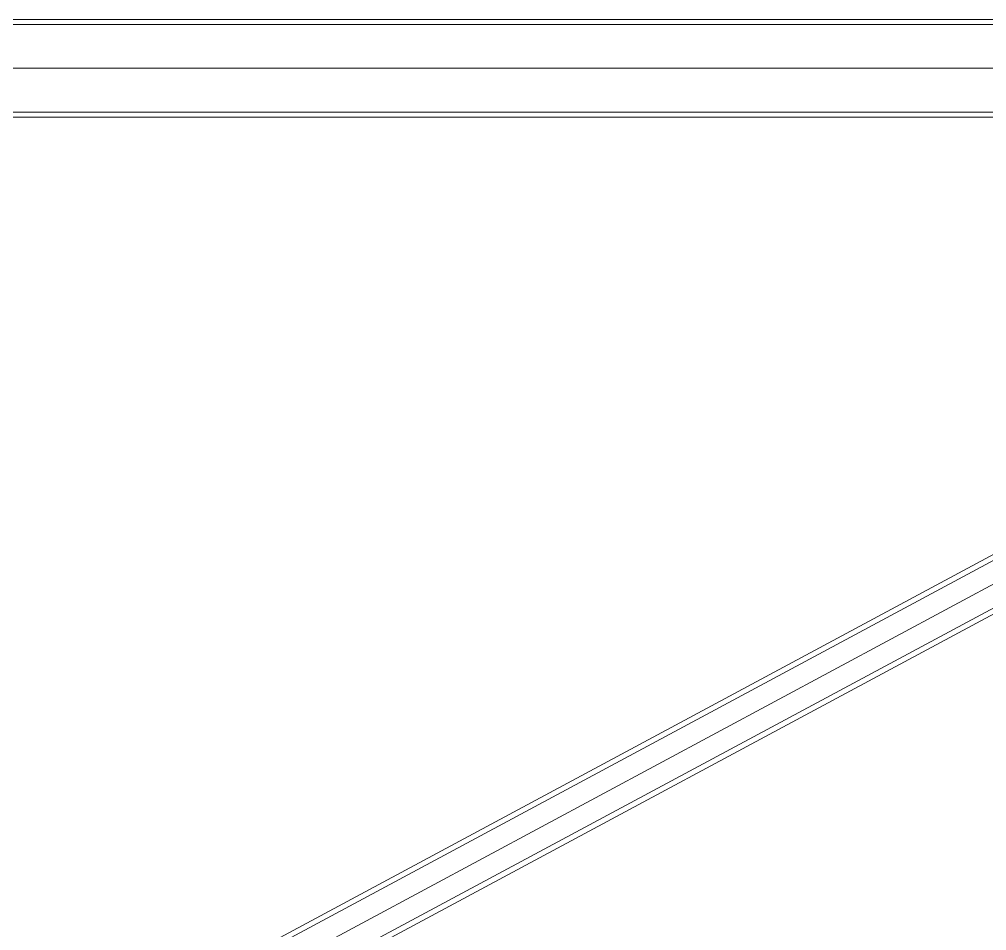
# Model space of a CAD drawing. Header units: millimetres. Extents: x -6949 to 83354, y -55091 to 16861.
# Drawn here: x 18750 to 20625, y 10232 to 12000 of the extents above; entities that cross this region are included whole.
import ezdxf

# ---------------------------------------------------------------- set-up
doc = ezdxf.new("R2010")
doc.units = ezdxf.units.MM
doc.layers.add('A-DETL', color=7, linetype='Continuous', lineweight=18, true_color=0x00a600)
doc.layers.add('S-BEAM', color=7, linetype='Continuous', lineweight=18)

# ---------------------------------------------------------------- blocks, each defined once
blk = doc.blocks.new('h-wide flange beams - HE200A-552744-Est')
at = {"layer": 'S-BEAM'}
for p, q in [((22258.5006, 12000.000256), (15241.5006, 12000.000256)), ((22258.5006, 12000.000256), (15241.5006, 12000.000256)), ((22258.5006, 11990.000256), (15241.5006, 11990.000256)), ((22258.5006, 11990.000256), (15241.5006, 11990.000256)), ((22258.5006, 11990.000256), (15241.5006, 11990.000256)), ((15241.5006, 11820.000256), (22258.5006, 11820.000256)), ((15241.5006, 11820.000256), (22258.5006, 11820.000256)), ((22258.5006, 11820.000256), (15241.5006, 11820.000256)), ((22258.5006, 11810.000256), (15241.5006, 11810.000256)), ((22258.5006, 11810.000256), (15241.5006, 11810.000256))]:
    blk.add_line(p, q, dxfattribs=at)
blk = doc.blocks.new('h-wide flange beams - HE200A-552740-Est')
at = {"layer": 'S-BEAM'}
for p, q in [((37258.50108, 12000.000256), (30241.50108, 12000.000256)), ((37258.50108, 12000.000256), (30241.50108, 12000.000256)), ((37258.50108, 11990.000256), (30241.50108, 11990.000256)), ((37258.50108, 11990.000256), (30241.50108, 11990.000256)), ((37258.50108, 11990.000256), (30241.50108, 11990.000256)), ((30241.50108, 11820.000256), (37258.50108, 11820.000256)), ((30241.50108, 11820.000256), (37258.50108, 11820.000256)), ((37258.50108, 11820.000256), (30241.50108, 11820.000256)), ((37258.50108, 11810.000256), (30241.50108, 11810.000256)), ((37258.50108, 11810.000256), (30241.50108, 11810.000256))]:
    blk.add_line(p, q, dxfattribs=at)
blk = doc.blocks.new('h-wide flange beams - HE200A-424225-Est')
at = {"layer": 'S-BEAM'}
for p, q in [((14857.00036, 12000.000256), (7643.00036, 12000.000256)), ((14857.00036, 12000.000256), (7643.00036, 12000.000256)), ((14857.00036, 11990.000256), (7643.00036, 11990.000256)), ((14857.00036, 11990.000256), (7643.00036, 11990.000256)), ((14857.00036, 11990.000256), (7643.00036, 11990.000256)), ((7643.00036, 11820.000256), (14857.00036, 11820.000256)), ((7643.00036, 11820.000256), (14857.00036, 11820.000256)), ((14857.00036, 11820.000256), (7643.00036, 11820.000256)), ((14857.00036, 11810.000256), (7643.00036, 11810.000256)), ((14857.00036, 11810.000256), (7643.00036, 11810.000256))]:
    blk.add_line(p, q, dxfattribs=at)
blk = doc.blocks.new('Travi HE - HE200A-543390-Est')
at = {"layer": 'S-BEAM'}
for p, q in [((15144, 12000), (22358, 12000)), ((15144, 12000), (22358, 12000)), ((22358, 11990), (15144, 11990)), ((15144, 11990), (22358, 11990)), ((15144, 11990), (22358, 11990)), ((15144, 11820), (22358, 11820)), ((22358, 11820), (15144, 11820)), ((15144, 11820), (22358, 11820)), ((15144, 11810), (22358, 11810)), ((15144, 11810), (22358, 11810))]:
    blk.add_line(p, q, dxfattribs=at)

msp = doc.modelspace()

# ---------------------------------------------------------------- linework, layer by layer
at = {"layer": 'A-DETL'}
for p, q in [((22500, 11905), (15003.8, 11905)), ((18750, 9890), (22500, 11905))]:
    msp.add_line(p, q, dxfattribs=at)
at = {"layer": 'S-BEAM'}
for p, q in [((15000, 12000), (22500, 12000)), ((22500, 11990), (15000, 11990)), ((15000, 11990), (22500, 11990)), ((15000, 11990), (22500, 11990)), ((15140, 12000), (22500, 12000)), ((22500, 11990), (15140, 11990)), ((15140, 11990), (22500, 11990)), ((15140, 11990), (22500, 11990)), ((15000, 11820), (22500, 11820)), ((15000, 11820), (22500, 11820)), ((15000, 11820), (22500, 11820)), ((15140, 11820), (22500, 11820)), ((15140, 11820), (22500, 11820)), ((15140, 11820), (22500, 11820)), ((15000, 11810), (22500, 11810)), ((15140, 11810), (22500, 11810)), ((21739.3, 11553.9), (15768.5, 8345.6)), ((21744, 11545.1), (15773.2, 8336.8)), ((15811.8, 8264.9), (21782.6, 11473.2)), ((15816.6, 8256.1), (21787.4, 11464.4))]:
    msp.add_line(p, q, dxfattribs=at)

# ---------------------------------------------------------------- block references
for name, p in [('h-wide flange beams - HE200A-424225-Est', (7500, 0)), ('h-wide flange beams - HE200A-424225-Est', (7500, 0)), ('h-wide flange beams - HE200A-424225-Est', (7500, 0)), ('h-wide flange beams - HE200A-424225-Est', (7500, 0)), ('h-wide flange beams - HE200A-424225-Est', (7500, 0)), ('Travi HE - HE200A-543390-Est', (0, 0)), ('Travi HE - HE200A-543390-Est', (0, 0)), ('Travi HE - HE200A-543390-Est', (0, 0)), ('Travi HE - HE200A-543390-Est', (0, 0)), ('Travi HE - HE200A-543390-Est', (0, 0)), ('Travi HE - HE200A-543390-Est', (0, 0)), ('Travi HE - HE200A-543390-Est', (0, 0)), ('h-wide flange beams - HE200A-552744-Est', (0, 0)), ('h-wide flange beams - HE200A-552744-Est', (0, 0)), ('h-wide flange beams - HE200A-552740-Est', (-15000, 0))]:
    msp.add_blockref(name, p, dxfattribs=at)

doc.saveas('drawing.dxf')
